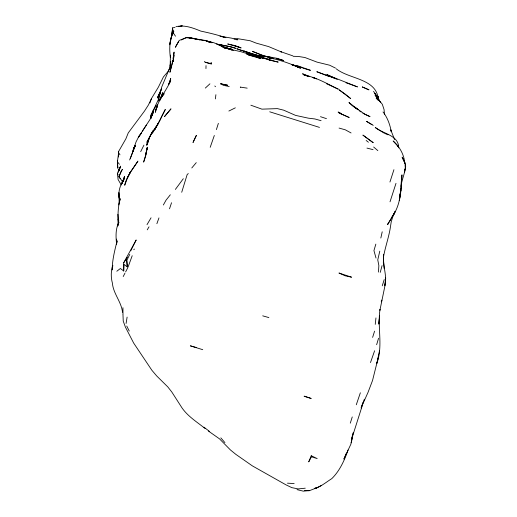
<?xml version="1.0" encoding="UTF-8"?>
<svg xmlns="http://www.w3.org/2000/svg" width="517" height="517" viewBox="0 0 517 517"><rect width="100%" height="100%" fill="white"/><g stroke="black" fill="none" stroke-linecap="round" stroke-linejoin="round"><path stroke-width="0.78" d="M118.206 224.042L118.231 218.872L118.335 222.769C117.656 214.723 118.07 206.529 120.222 198.709L118.781 204.932M170.41 56.708L170.423 55.099L170.151 66.389L170.726 61.4L169.783 67.772L161.789 86.83L158.557 99.167L151.08 114.948L150.596 117.281L151.08 114.948L156.367 105.145M378.315 99.283C376.563 78.384 349.389 79.372 336.231 68.806M118.496 169.557L118.483 171.78L120.584 166.248L117.424 173.331L118.096 179.541L121.314 185.021M118.587 156.981L118.632 151.442L125.877 138.821L128.268 132.882L144.456 111.123L148.398 105.009L151.52 98.443L158.351 87.186L163.437 76.891L167.986 71.598L170.358 67.139M119.097 203.536L119.123 193.907L119.188 196.143M205.953 68.599L206.025 65.627M383.362 262.41L383.478 259.495L384.137 268.51M398.697 147.881C398.82 135.053 382.974 133.903 375.245 127.492L384.053 133.082M116.816 271.238L120.396 268.491L123.712 270.979L124.009 264.413L127.292 266.888L126.943 260.129L129.793 254.332M400.707 189.991C400.229 199.53 397.689 209.133 392.08 216.978L395.221 211.266L393.094 215.796L391.214 221.883L390.193 228.475C388.519 238.234 385.133 247.456 383.452 257.182C382.955 266.791 387.388 276.265 384.745 285.798L385.682 277.939L385.223 284.453L379.917 310.258L380.001 309.509C377.274 327.455 383.2 345.808 376.861 363.296L379.536 350.623M378.457 272.091L378.864 265.557L377.765 259.883L379.788 251.159M383.368 263.147L383.433 254.293M400.933 186.366L401.328 181.318M172.549 27.873L171.999 34.368L172.549 27.873L174.998 27.472M401.076 187.897L400.501 194.379L399.279 200.667L400.772 189.998M116.887 243.061L117.1 240.786C114.8 250.318 112.183 260.032 112.228 269.816M378.211 99.413L378.328 96.33L378.373 99.296L378.36 97.829L378.961 100.492M118.341 224.087L118.703 220.5L117.779 226.045M401.476 179.664L401.967 174.856L401.134 189.403L399.906 195.691L400.72 190.237M400.921 188.563C400.94 180.31 405.819 173.021 405.302 164.729L405.141 166.312M404.817 169.473L404.494 172.633L405.69 166.338L404.139 160.535L404.753 163.075C404.087 154.499 399.538 146.595 393.133 140.96L398.116 146.44L397.547 145.225L398.361 147.048M112.325 269.842L112.48 268.368M112.635 266.888L112.79 265.415C110.884 271.102 110.812 277.299 112.389 283.077C113.236 293.701 121.456 301.76 122.529 312.371M375.239 324.366L375.956 317.929M215.369 98.921L215.906 94.701M171.276 38.135L172.633 29.391L173.77 31.22C169.376 39.415 169.227 48.63 170.358 57.587M346.377 453.17L343.902 459.083L350.875 444.193L353.24 432.6M126.09 323.448L127.117 317.102M146.259 153.174C149.316 135.331 144.637 163.107 143.461 162.079L146.007 154.699M119.149 197.992C118.135 191.516 120.08 184.873 123.938 179.651L122.077 183.05L124.603 177.77L121.902 183.619L124.558 176.271L122.529 182.314L121.831 180.614L118.916 176.762L121.366 170.843L122.497 169.317L121.366 170.843M118.632 151.442C118.419 157.065 116.538 162.609 117.928 168.322L117.346 160.69M172.038 64.774L172.969 59.888L169.912 72.283L171.825 65.523M159.889 92.911L158.557 99.167M378.728 355.709L372.544 380.473L368.007 392.422L362.734 404.152L351.599 439.243L352.756 433.892M380.829 238.04L382.218 231.797M171.444 37.179L169.705 44.805L170.797 38.478L173.77 31.22M150.88 118.315L153.426 110.095L150.867 118.341L153.31 112.389L149.969 119.53L142.434 131.092M351.153 442.785L352.659 436.581M381.397 301.779L381.817 300.112L381.268 301.715M169.647 82.591L170.726 78.487L168.503 84.691L170.713 80.594C166.009 91.412 157.53 100.518 155.339 112.305L157.439 105.604M118.005 225.477L118.916 222.058C115.543 228.74 115.73 236.431 116.577 243.681M380.241 272.375L382.069 265.628M375.846 244.114L373.94 250.596L376.014 258.048M376.634 344.723L378.547 338.26M393.935 169.692L389.947 182.023M395.996 183.335L390.018 201.817M216.397 129.612L218.368 123.35M372.621 337.394L374.586 331.138M132.203 255.708L127.996 267.224M382.25 285.83L384.221 279.574M350.287 423.164L352.258 416.941M158.318 101.106L159.049 98.831M181.719 192.272L187.16 174.572L188.291 173.563M360.362 392.784L356.291 404.772M362.889 402.704L361.15 408.003L364.356 399.214M169.518 208.803L171.534 202.735M374.612 350.765L370.489 362.572M214.322 135.467L210.206 147.3M149.943 102.961L151.52 98.443M348.038 450.016C344.471 460.356 339.695 470.897 331.817 478.619C326.201 482.115 320.895 486.846 314.42 488.526M127.415 178.048L130.362 172.155L127.453 177.932L124.707 185.254C126.671 175.929 133.102 168.969 137.916 161.11L129.521 173.389M130.265 158.713L135.254 145.406M157.672 104.861L155.985 109.52L157.549 105.83M156.877 223.693L158.971 217.909M161.459 89.26L157.323 97.997L161.659 88.439M129.618 160.005L135.15 145.632M159.747 100.666L162.771 92.614L159.566 100.266L162.958 95.367M121.741 170.326L118.916 176.762L120.351 178.708M311.26 455.748L308.72 461.875L311.402 456.776L311.26 455.748L317.18 458.585L311.402 456.776M123.712 270.979L123.673 262.823L136.191 239.966L130.743 250.823M156.166 127.318L165.311 109.442L161.808 116.39M140.676 151.668L143.933 145.135M125.612 271.929L127.712 267.838M123.208 276.556L124.933 273.215M149.652 137.748L146.492 145.212L148.702 139.222L147.261 144.96C148.592 134.129 157.808 126.911 161.485 116.965M149.885 136.598L152.89 130.84L146.841 142.337L149.549 137.231M178.714 41.257L175.36 47.299L179.263 40.391L187.096 37.353L206.419 40.733L212.61 42.607L207.168 41.405L213.573 42.64L231.803 49.962M163.353 204.997L166.041 200.157L170.319 194.786M154.958 129.276L158.15 123.582L150.744 134.788L155.358 128.649M135.312 146.156L133.166 149.949L135.318 145.348L132.863 151.345L136.023 141.968L138.944 136.191L141.438 133.076L138.304 137.483L146.356 125.101M151.048 217.806L147.015 224.649M147.242 229.832L149.032 226.834M123.673 262.823L127.402 257.285M152.483 132.959L153.73 131.118M154.564 129.89L155.397 128.662M129.78 173.027L130.336 172.232M163.385 94.76L164.154 93.7L162.487 95.975M183.302 178.72L175.379 189.422M191.788 167.96L196.26 162.642M133.774 249.73L134.426 249.071M205.32 88.077L209.934 83.806M315.919 488.319L321.27 485.566M228.869 111.039L235.332 107.827M181.357 39.971L185.991 37.728L189.849 38.006M314.963 488.151L317.102 487.705L309.276 490.723L304.823 490.446M234.078 39.046L237.251 38.601L250.17 40.759L256.193 43.118L268.666 46.608L281.474 51.997L280.615 51.635L292.835 55.868M176.006 26.684C184.491 24.609 193.035 27.95 200.816 31.117C209.275 32.888 217.683 34.949 225.89 37.683L220.132 36.235M305.269 488.19L298.206 488.92L291.814 487.641L285.94 484.823L252.354 465.875L235.771 454.307L230.414 449.939L219.505 438.855L208.474 431.088M236.295 39.731L237.846 39.77L231.571 38.142L220.1 36.196M293.229 56.288L298.471 56.476L304.94 57.523L317.031 62.124L329.633 65.213L335.488 68.102M199.032 39.719L199.924 39.751L198.961 39.706M304.927 490.407L309.58 490.601L303.298 491.15L296.991 489.625M287.471 483.175L294.16 483.557M191.393 38.116L198.25 39.531L187.025 37.405L193.565 38.387M222.989 45.309L230.679 46.789L235.978 48.404L229.787 46.524L230.679 46.789L216.474 43.971M199.472 39.738L206.419 40.733L204.609 40.268L211.233 42.743L205.501 40.539L209.527 42.09M247.184 88.142L240.289 87.108L240.689 87.173M248.179 54.22L252.025 54.821L246.357 53.858L253.123 55.493L240.773 51.655L224.055 47.913L227.848 48.559L221.102 46.388L231.306 49.845M217.379 44.404L222.284 45.192M217.651 44.443L222.226 45.186M265.518 56.579L260.788 55.752L267.257 56.799L273.422 58.744L267.968 57.594C278.889 59.558 289.494 63.268 299.64 67.753L293.662 65.239L298.962 66.855L292.557 65.019M291.846 64.819L298.27 65.995L310.452 70.331L303.35 68.257M222.859 85.202L229.225 86.546M270.055 57.103L264.562 56.062L277.429 58.369L283.536 60.495L276.375 58.583M292.628 64.968L298.406 66.37M234.052 45.367L241 47.907L234.052 45.367L227.7 43.977L239.261 47.254M270.934 60.463L278.178 62.118L259.392 57.135L264.723 58.634L252.309 54.828L258.519 56.734L251.585 54.22L264.723 58.621M270.753 57.264L272.162 57.594M204.441 61.42L205.087 62.163L211.459 63.733L211.11 62.602L211.311 64.134M225.528 47.68L231.829 49.225L225.528 47.68L217.282 44.346M262.248 57.678L257.621 56.56L264.045 57.742L270.12 59.966L265.15 58.499M255.256 54.854L262.442 56.676L243.578 51.267M366.947 148.088L373.061 149.646M321.089 120.687L314.853 118.955L308.3 118.16L295.588 115.394L283.697 110.179L277.403 108.622L261.912 109.152L250.861 105.203M339.068 128.074L345.304 129.812L351.069 132.959M196.486 347.573L190.327 345.834L202.748 349.686M262.707 315.835L268.872 317.587M319.474 127.395L269.719 111.795M267.819 59.545L270.132 60.23M242.215 50.802L236.838 48.753L256.161 55.073M205.146 62.24L210.542 63.895M328.45 76.251L328.877 76.393L316.805 71.721L334.699 78.326M210.749 42.304L212.112 42.756M326.46 118.645L320.469 116.68M266.307 56.715L252.49 51.39L265.324 56.708M249.084 52.915L249.963 53.219L243.882 51.021L249.963 53.219M345.996 82.772L350.739 84.445M351.411 84.685L357.486 86.908L327.39 74.984L337.258 79.437M298.942 66.628L302.613 67.986M226.427 47.913L233.354 50.511M268.136 57.432L270.139 58.208M268.161 57.445L271.645 58.789M384.713 133.373L388.015 134.821M307.789 76.154L302.516 73.795L309.457 76.374L304.009 75.198C316.378 77.162 327.164 83.857 338.286 89.163L326.473 83.702M326.602 74.403L333.316 77.647M372.02 124.687L366.54 121.372L373.248 125.398M359.166 110.644L361.008 111.937M362.844 113.229L370.036 116.642L364.983 114.309L353.68 106.463L357.945 109.746M203.944 427.165L209.262 431.268M366.159 140.462L368.421 142.227M384.532 114.651L384.053 109.514L382.322 104.285L379.142 100.35L376.143 98.133L378.147 100.292M205.1 428.528C197.113 422.066 188.104 416.612 182.094 408.036L171.722 391.88L167.747 386.858L156.761 376.014L151.869 370.256L133.683 343.094L125.405 327.087L123.233 321.096L122.968 314.362M373.636 147.015L377.849 150.628M214.794 85.99L215.531 86.72M220.817 437.867L224.94 442.63M375.071 95.477L380.57 102.36M117.882 162.344L119.401 164.29M373.494 91.412L378.257 97.558L378.935 100.401M383.026 111.95C387.504 117.553 390.005 124.733 391.298 131.686L390.768 129.87L394.594 139.609M172.995 32.481L175.496 36.209M379.142 100.35L379.976 101.636M118.82 152.987L119.983 154.829M379.452 100.821L374.78 93.415L378.677 100.298M126.743 326.02L129.25 331.048M117.424 173.331L118.16 175.043M126.413 258.481L127.292 266.888M117.908 214.303L118.283 219.983M118.904 192.35L119.169 198.302M116.609 242.932L116.454 239.1L116.571 244.535M122.943 307.699L122.994 313.922M379.601 316.042L378.838 323.959L379.601 316.042M147.022 148.599L145.464 156.031L147.022 148.599M173.97 55.022L173.227 61.458L173.97 55.022M173.841 53.497L173.143 58.673L174.08 52.075L173.841 53.497M120.584 166.248L118.251 172.09L120.635 166.228M196.337 135.441L193.054 142.408L196.337 135.441M387.95 223.887L387.614 224.591L394.814 212.636L387.95 223.887M160.05 93.667L159.385 94.941L160.063 93.667M135.124 146.091L133.444 148.541L135.15 146.098M170.914 108.938L164.58 116.499L170.914 108.938M182.12 25.85L178.559 26.664L182.12 25.85M221.341 83.877L220.378 83.819L227.7 85.247L221.341 83.877M351.444 277.157L345.169 275.8L338.945 273.015L351.444 277.157M254.784 56.385L248.431 54.983L260.852 58.628L254.784 56.385M311.072 398.433L304.19 396.203L311.072 398.433M316.436 78.804L312.817 77.55L316.436 78.804M368.873 89.816L362.327 86.959L368.873 89.816M349.085 117.449L339.165 113.023L349.085 117.449M300.474 68.186L294.535 65.556L300.474 68.186M338.448 112.228L338.112 112.066L341.026 113.54L338.448 112.228M357.848 109.391L352.258 105.727L348.956 102.508L357.848 109.391M373.138 142.653L362.992 135.157L373.138 142.653M345.356 94.256L339.055 89.777L350.72 98.605L345.356 94.256M402.989 158.868L402.123 157.116L405.128 163.456L402.989 158.868"/></g></svg>
